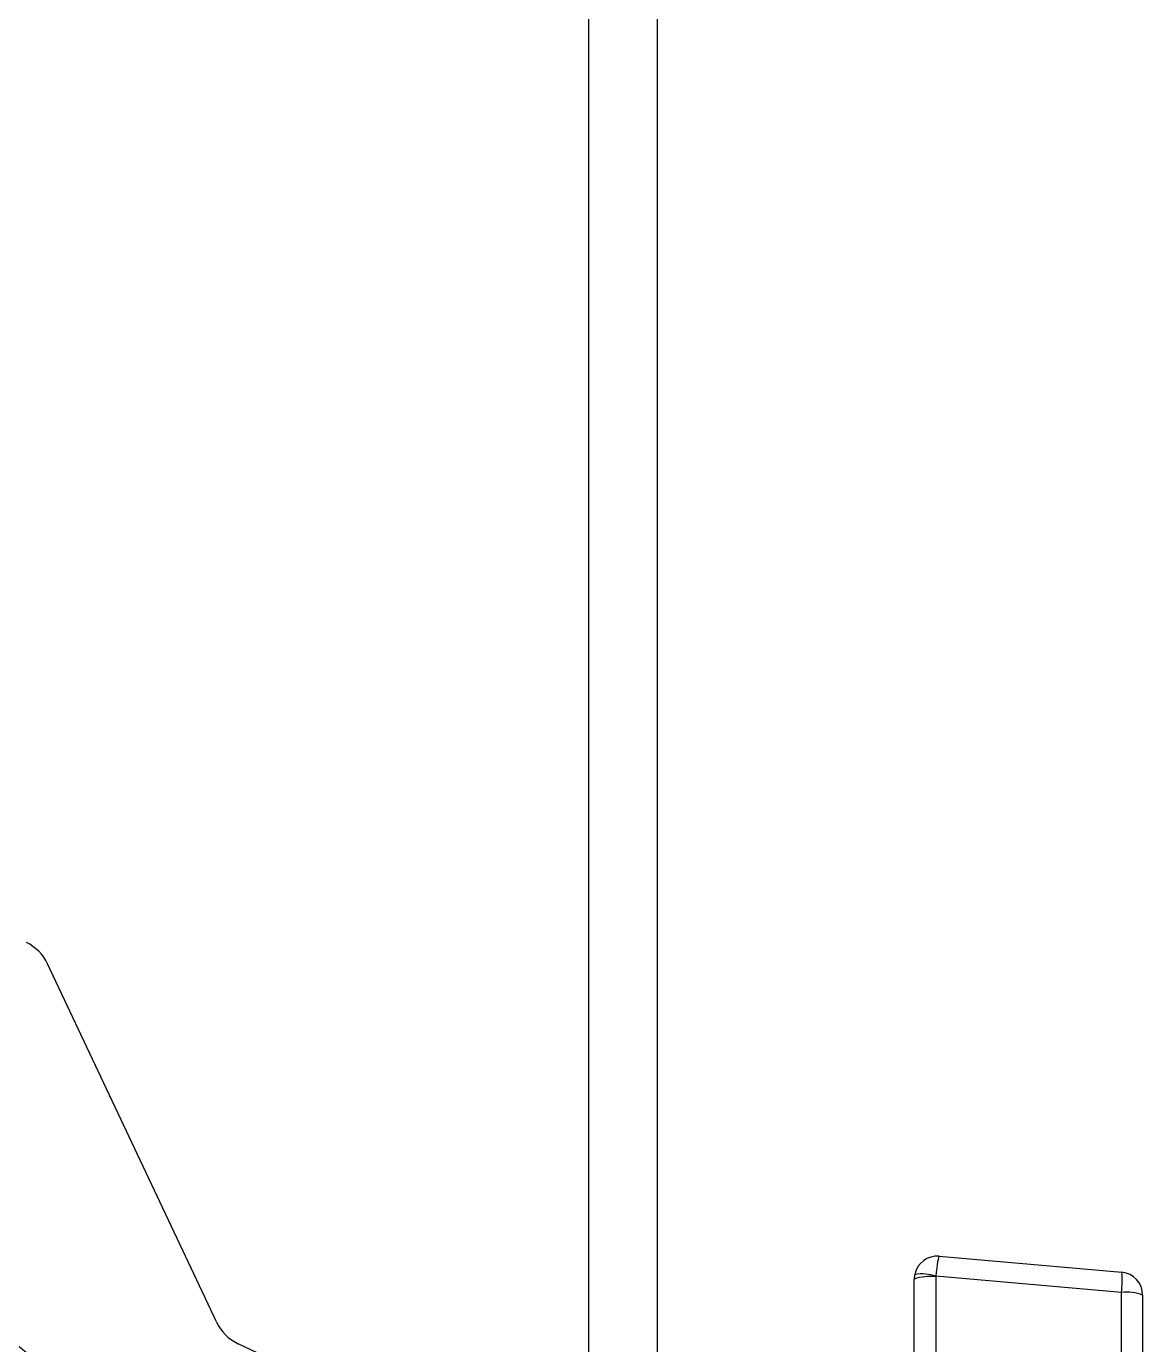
# Model space of a CAD drawing. Extents: x 8 to 113, y 0 to 87.
# Drawn here: x 51.167 to 54.222, y 39.497 to 43.105 of the extents above; entities that cross this region are included whole.
import ezdxf

# ---------------------------------------------------------------- set-up
doc = ezdxf.new("R2010")
doc.units = 0
doc.header["$MEASUREMENT"] = 0
doc.layers.add('OBJECT', color=7, linetype='CONTINUOUS')

msp = doc.modelspace()

# ---------------------------------------------------------------- linework, layer by layer
at = {"layer": 'OBJECT'}
for p, q in [((52.706, 39.047), (52.706, 44.9987)), ((52.894, 37.4437), (52.894, 44.9987)), ((51.6868, 39.5593), (51.2246, 40.5391)), ((53.6649, 39.739), (54.1649, 39.6952)), ((53.6558, 39.6829), (53.6558, 38.5514)), ((54.1638, 39.64), (53.656, 39.6845)), ((53.597, 38.7313), (53.597, 39.6767)), ((54.1638, 38.5514), (54.1638, 39.64)), ((54.222, 39.633), (54.222, 38.5443)), ((52.766, 39.0187), (51.7465, 39.4995))]:
    msp.add_line(p, q, dxfattribs=at)
for centre, radius in [((49.006, 36.8187), 3.425), ((49.0071, 36.8187), 3.3365)]:
    msp.add_circle(centre, radius, dxfattribs=at)
for centre, radius, start, end in [((51.1116, 40.4858), 0.125, 25.2532, 63.8384), ((49.0071, 36.8187), 3.318, 1.4161, 88.5839), ((49.0071, 36.8187), 3.258, 7.57, 82.43), ((49.0071, 36.8187), 3.278, 7.5476, 82.4524), ((49.006, 36.8187), 3.248, 7.5799, 82.3994), ((53.6595, 39.6767), 0.0625, 85, 168.19), ((53.6595, 39.6767), 0.0625, 168.19, 180), ((53.6406, 39.5455), 0.1382, 83.669, 108.383), ((53.6167, 39.5682), 0.1227, 71.3497, 98.6502), ((53.6633, 39.6829), 0.0075, 168.19, 180), ((53.9437, 39.672), 0.2224, 351.741, 6.0016), ((54.1595, 39.633), 0.0625, 0, 85), ((54.1775, 39.5094), 0.1313, 70.1943, 95.9626), ((51.7999, 39.6126), 0.125, 205.2532, 244.7468)]:
    msp.add_arc(centre, radius, start, end, dxfattribs=at)
msp.add_ellipse((53.6595, 39.6767), major_axis=(0.0054, 0.0623), ratio=0.067136, start_param=0, end_param=1.451939, dxfattribs=at)

doc.saveas('drawing.dxf')
